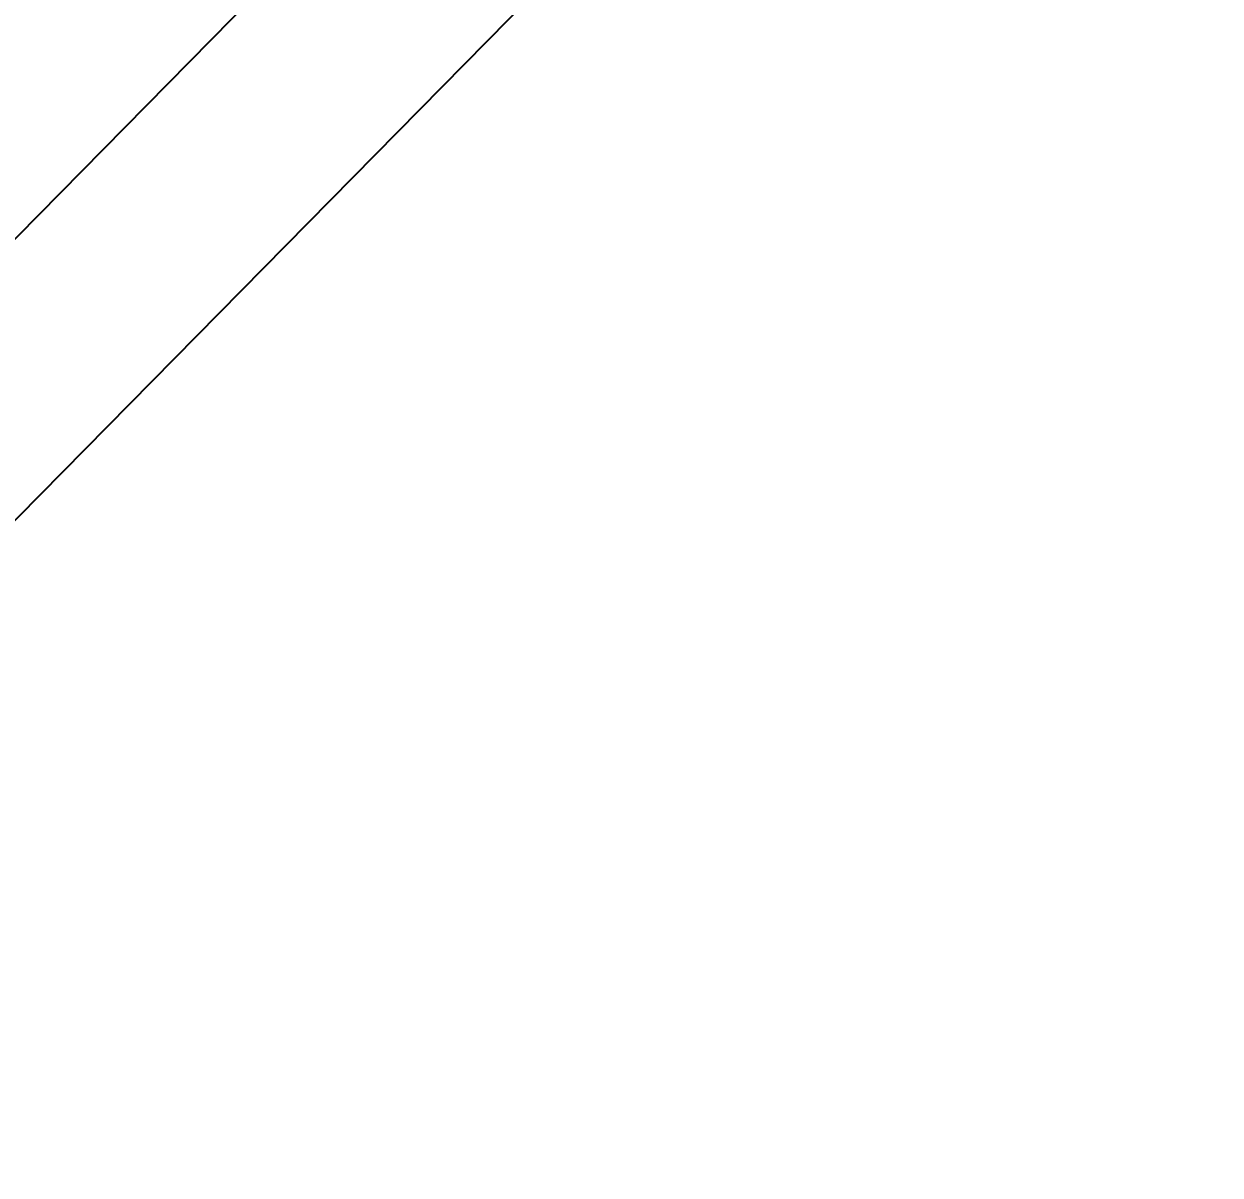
# Model space of a CAD drawing. Extents: x -357449 to -117302, y 127569 to 244935.
# Drawn here: x -324382 to -323171, y 209461 to 210627 of the extents above; entities that cross this region are included whole.
import ezdxf

# ---------------------------------------------------------------- set-up
doc = ezdxf.new("R2010")
doc.units = 0
doc.header["$MEASUREMENT"] = 0
doc.layers.get('0').update_dxf_attribs({"linetype": 'CONTINUOUS'})
doc.layers.get('DEFPOINTS').update_dxf_attribs({"linetype": 'CONTINUOUS'})
doc.layers.add('AXIS', color=3, linetype='CONTINUOUS', lineweight=9)
doc.layers.add('WALL', color=1, linetype='CONTINUOUS')
doc.styles.add('DIM_FONT', font='SIMPLEX.shx', dxfattribs={"width": 0.8})
doc.dimstyles.new('DIMN-200', dxfattribs={"dimtxt": 300, "dimasz": 1, "dimexe": 250, "dimexo": 0, "dimgap": 150, "dimtad": 1, "dimdec": 0, "dimdsep": 46, "dimtxsty": 'DIM_FONT', "dimblk": '_DIMX', "dimcen": 2.5, "dimclrd": 256, "dimclre": 256, "dimclrt": 4, "dimadec": 0, "dimazin": 0, "dimtfac": 1, "dimtdec": 0, "dimtix": 1, "dimtmove": 2, "dimatfit": 3, "dimldrblk": '_DIMX', "dimfxl": 0, "dimtolj": 1, "dimtzin": 0, "dimarcsym": 0})

# ---------------------------------------------------------------- blocks, each defined once
blk = doc.blocks.new('_DIMX')
blk.add_line((-150, 0), (150, 0))
at = {"const_width": 50}
blk.add_lwpolyline([(-70, -70), (70, 70)], dxfattribs=at)
blk = doc.blocks.new('*D34')
at = {"linetype": 'ByBlock'}
for p, q in [((-327270.3, 220512.9), (-329147.4, 218608)), ((-329041.4, 218714.2), (-315972, 205835.5)), ((-314199.5, 207632.8), (-316076.5, 205728))]:
    blk.add_line(p, q, dxfattribs=at)
at = {"layer": 'DEFPOINTS', "color": 0, "linetype": 'ByBlock'}
for p in [(-327270.3, 220512.9), (-314199.5, 207632.8), (-315971.3, 205834.8)]:
    blk.add_point(p, dxfattribs=at)
at = {"linetype": 'ByBlock'}
for p, rotation in [((-329042.1, 218714.9), 135.4212849045239), ((-315971.3, 205834.8), 315.4212849045239)]:
    blk.add_blockref('_DIMX', p, dxfattribs=dict(at, rotation=rotation))
at = {"color": 4, "linetype": 'ByBlock', "insert": (-322313.7, 212470.7), "char_height": 250, "attachment_point": 5, "rotation": 315.4213, "style": 'DIM_FONT'}
blk.add_mtext('\\A1;18351', dxfattribs=at)

msp = doc.modelspace()

# ---------------------------------------------------------------- linework, layer by layer
at = {"layer": 'WALL'}
for p, q in [((-325263.25, 209524.79), (-323370.51, 211445.57)), ((-325261.17, 209241.96), (-323170.51, 211363.59))]:
    msp.add_line(p, q, dxfattribs=at)

# ---------------------------------------------------------------- dimensions: what is measured, and where the dimension line sits
at = {"layer": 'AXIS'}
dim = msp.add_aligned_dim(p1=(-336936.98, 220117.58), p2=(-323866.1, 207237.52), distance=-2524.33, dimstyle='DIMN-200', override={"dimtxt": 250, "dimexe": 150, "dimzin": 0, "dimblk1": '_DIMX', "dimblk2": '_DIMX', "dimsah": 1, "dimcen": 200}, dxfattribs=at)
dim.commit()
dim.dimension.update_dxf_attribs({"geometry": '*D34', "text_midpoint": (-331980.32, 212075.38), "insert": (-9666.64, -395.33)})

doc.saveas('drawing.dxf')
